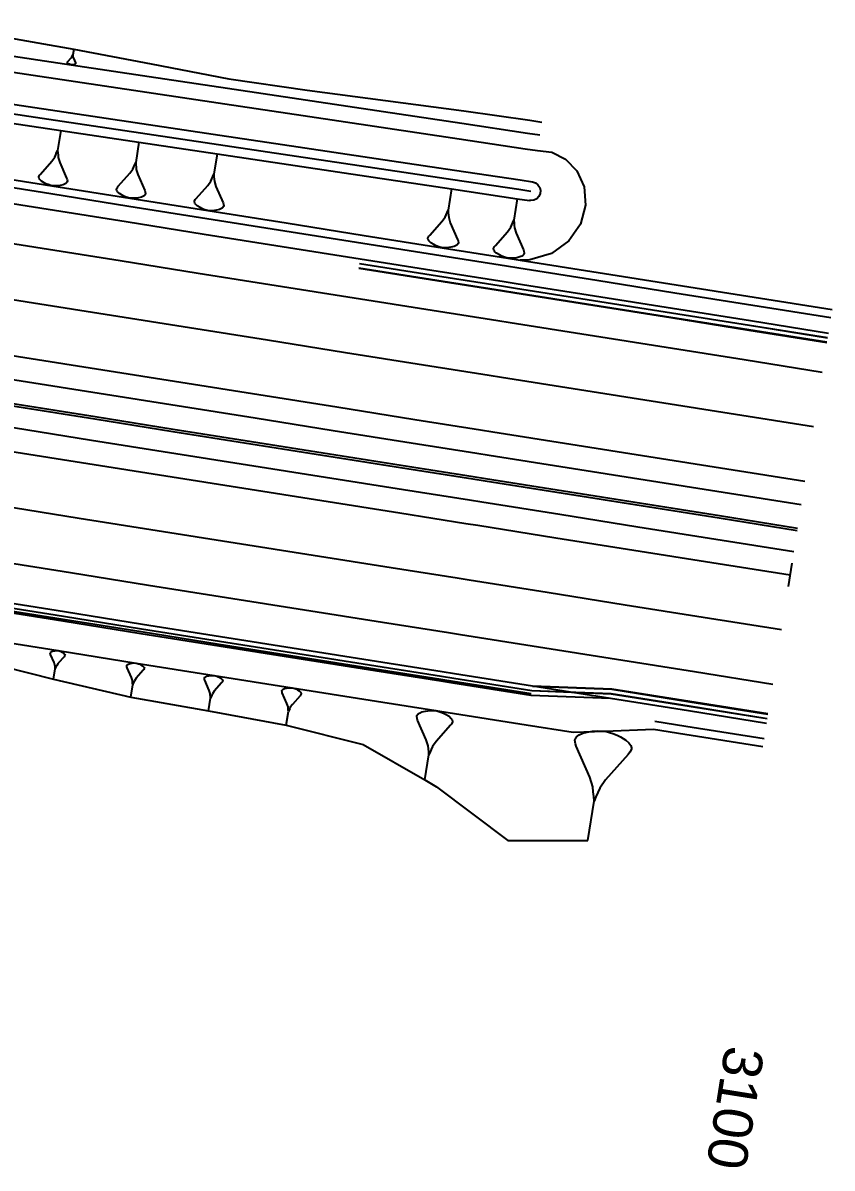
# Model space of a CAD drawing. Extents: x 383808 to 384559, y 802827 to 803490.
# Drawn here: x 384507.9 to 384559.1, y 802896.6 to 802969.1 of the extents above; entities that cross this region are included whole.
import ezdxf
from ezdxf.enums import TextEntityAlignment as Align

# ---------------------------------------------------------------- set-up
doc = ezdxf.new("R2010")
doc.units = 0
doc.layers.get('0').update_dxf_attribs({"linetype": 'CONTINUOUS'})
doc.styles.add('ARIAL', font='ARIAL.FON')

msp = doc.modelspace()

# ---------------------------------------------------------------- linework, layer by layer
at = {"color": 7}
for p, q in [((384510.9774, 802967.0403), (384510.9943, 802967.0799)), ((384510.9943, 802967.0799), (384511.0112, 802967.1196)), ((384511.0685, 802967.4807), (384511.0112, 802967.1196)), ((384511.0112, 802967.1196), (384511.0149, 802967.0767)), ((384511.0149, 802967.0767), (384511.0187, 802967.0338)), ((384510.6697, 802966.6343), (384510.6713, 802966.6446)), ((384510.6767, 802966.612), (384510.6697, 802966.6343)), ((384510.6713, 802966.6446), (384510.6866, 802966.6739)), ((384510.6854, 802966.6), (384510.6767, 802966.612)), ((384510.6941, 802966.5881), (384510.6854, 802966.6)), ((384510.6866, 802966.6739), (384510.7002, 802966.6929)), ((384510.7218, 802966.5625), (384510.6941, 802966.5881)), ((384510.7002, 802966.6929), (384510.9062, 802966.9247)), ((384510.7701, 802966.5337), (384510.7218, 802966.5625)), ((384510.7994, 802966.5185), (384510.7701, 802966.5337)), ((384510.8391, 802966.5016), (384510.7994, 802966.5185)), ((384510.9097, 802966.4798), (384510.8391, 802966.5016)), ((384510.9062, 802966.9247), (384510.9606, 802967.0007)), ((384510.9835, 802966.4787), (384510.9097, 802966.4798)), ((384510.9606, 802967.0007), (384510.9774, 802967.0403)), ((384511.0264, 802966.4824), (384510.9835, 802966.4787)), ((384511.0187, 802967.0338), (384511.0225, 802966.9908)), ((384511.0225, 802966.9908), (384511.0507, 802966.9017)), ((384511.059, 802966.4879), (384511.0264, 802966.4824)), ((384511.0507, 802966.9017), (384511.1748, 802966.6176)), ((384511.1139, 802966.5003), (384511.059, 802966.4879)), ((384511.1481, 802966.516), (384511.1139, 802966.5003)), ((384511.1601, 802966.5247), (384511.1481, 802966.516)), ((384511.172, 802966.5334), (384511.1601, 802966.5247)), ((384511.1856, 802966.5524), (384511.172, 802966.5334)), ((384511.1748, 802966.6176), (384511.1819, 802966.5953)), ((384511.1819, 802966.5953), (384511.1873, 802966.5627)), ((384511.1873, 802966.5627), (384511.1856, 802966.5524)), ((384510.2515, 802962.3317), (384510.0505, 802961.0652)), ((384515.1967, 802961.5922), (384514.9932, 802960.3098)), ((384509.6823, 802960.3816), (384509.873, 802960.6482)), ((384509.873, 802960.6482), (384509.9322, 802960.7872)), ((384509.9322, 802960.7872), (384509.9913, 802960.9262)), ((384509.9913, 802960.9262), (384510.0505, 802961.0652)), ((384510.0505, 802961.0652), (384510.0637, 802960.9147)), ((384510.0637, 802960.9147), (384510.0769, 802960.7642)), ((384510.0769, 802960.7642), (384510.0901, 802960.6137)), ((384510.0901, 802960.6137), (384510.1889, 802960.3012)), ((384520.1419, 802960.8527), (384519.9359, 802959.5543)), ((384508.9598, 802959.5688), (384509.6823, 802960.3816)), ((384510.1889, 802960.3012), (384510.6244, 802959.3047)), ((384514.6204, 802959.6176), (384514.8135, 802959.8875)), ((384514.8135, 802959.8875), (384514.8734, 802960.0283)), ((384514.8734, 802960.0283), (384514.9333, 802960.169)), ((384514.9333, 802960.169), (384514.9932, 802960.3098)), ((384514.9932, 802960.3098), (384515.0066, 802960.1574)), ((384515.0066, 802960.1574), (384515.0199, 802960.005)), ((384515.0199, 802960.005), (384515.0333, 802959.8526)), ((384515.0333, 802959.8526), (384515.1334, 802959.5362)), ((384508.853, 802959.3632), (384508.8587, 802959.3994)), ((384508.8777, 802959.2851), (384508.853, 802959.3632)), ((384508.8587, 802959.3994), (384508.9121, 802959.5022)), ((384508.9081, 802959.2432), (384508.8777, 802959.2851)), ((384508.9386, 802959.2012), (384508.9081, 802959.2432)), ((384508.9121, 802959.5022), (384508.9598, 802959.5688)), ((384509.0356, 802959.1116), (384508.9386, 802959.2012)), ((384509.2051, 802959.0105), (384509.0356, 802959.1116)), ((384510.6244, 802959.3047), (384510.6491, 802959.2266)), ((384510.6491, 802959.2266), (384510.668, 802959.1123)), ((384510.668, 802959.1123), (384510.6623, 802959.0761)), ((384513.8888, 802958.7946), (384514.6204, 802959.6176)), ((384515.1334, 802959.5362), (384515.5743, 802958.5272)), ((384519.5585, 802958.8536), (384519.7539, 802959.1268)), ((384519.7539, 802959.1268), (384519.8146, 802959.2693)), ((384519.8146, 802959.2693), (384519.8752, 802959.4118)), ((384519.8752, 802959.4118), (384519.9359, 802959.5543)), ((384519.9359, 802959.5543), (384519.9494, 802959.4001)), ((384519.9494, 802959.4001), (384519.963, 802959.2458)), ((384519.963, 802959.2458), (384519.9765, 802959.0915)), ((384519.9765, 802959.0915), (384520.0778, 802958.7712)), ((384509.3079, 802958.9571), (384509.2051, 802959.0105)), ((384509.4469, 802958.898), (384509.3079, 802958.9571)), ((384509.6945, 802958.8216), (384509.4469, 802958.898)), ((384509.9535, 802958.8176), (384509.6945, 802958.8216)), ((384510.104, 802958.8308), (384509.9535, 802958.8176)), ((384510.2183, 802958.8498), (384510.104, 802958.8308)), ((384510.4107, 802958.8934), (384510.2183, 802958.8498)), ((384510.5308, 802958.9486), (384510.4107, 802958.8934)), ((384510.5727, 802958.979), (384510.5308, 802958.9486)), ((384510.6146, 802959.0095), (384510.5727, 802958.979)), ((384510.6623, 802959.0761), (384510.6146, 802959.0095)), ((384513.7806, 802958.5864), (384513.7864, 802958.6231)), ((384513.8056, 802958.5073), (384513.7806, 802958.5864)), ((384513.7864, 802958.6231), (384513.8405, 802958.7272)), ((384513.8365, 802958.4649), (384513.8056, 802958.5073)), ((384513.8673, 802958.4224), (384513.8365, 802958.4649)), ((384513.8405, 802958.7272), (384513.8888, 802958.7946)), ((384513.9656, 802958.3317), (384513.8673, 802958.4224)), ((384515.5743, 802958.5272), (384515.5993, 802958.4481)), ((384515.5993, 802958.4481), (384515.6185, 802958.3324)), ((384518.8178, 802958.0204), (384519.5585, 802958.8536)), ((384520.0778, 802958.7712), (384520.5242, 802957.7497)), ((384534.9775, 802958.6341), (384534.7639, 802957.288)), ((384514.1372, 802958.2293), (384513.9656, 802958.3317)), ((384514.2413, 802958.1753), (384514.1372, 802958.2293)), ((384514.382, 802958.1154), (384514.2413, 802958.1753)), ((384514.6327, 802958.038), (384514.382, 802958.1154)), ((384514.895, 802958.034), (384514.6327, 802958.038)), ((384515.0474, 802958.0473), (384514.895, 802958.034)), ((384515.1631, 802958.0665), (384515.0474, 802958.0473)), ((384515.3579, 802958.1108), (384515.1631, 802958.0665)), ((384515.4795, 802958.1666), (384515.3579, 802958.1108)), ((384515.5219, 802958.1974), (384515.4795, 802958.1666)), ((384515.5644, 802958.2282), (384515.5219, 802958.1974)), ((384515.6127, 802958.2957), (384515.5644, 802958.2282)), ((384515.6185, 802958.3324), (384515.6127, 802958.2957)), ((384518.7083, 802957.8096), (384518.7142, 802957.8467)), ((384518.7336, 802957.7296), (384518.7083, 802957.8096)), ((384518.7142, 802957.8467), (384518.7689, 802957.9521)), ((384518.7648, 802957.6866), (384518.7336, 802957.7296)), ((384518.796, 802957.6436), (384518.7648, 802957.6866)), ((384518.7689, 802957.9521), (384518.8178, 802958.0204)), ((384518.8955, 802957.5517), (384518.796, 802957.6436)), ((384520.5242, 802957.7497), (384520.5495, 802957.6696)), ((384520.5495, 802957.6696), (384520.5689, 802957.5524)), ((384539.1465, 802958.0106), (384538.9308, 802956.6512)), ((384519.0692, 802957.4481), (384518.8955, 802957.5517)), ((384519.1746, 802957.3934), (384519.0692, 802957.4481)), ((384519.3171, 802957.3327), (384519.1746, 802957.3934)), ((384519.5709, 802957.2544), (384519.3171, 802957.3327)), ((384519.8365, 802957.2503), (384519.5709, 802957.2544)), ((384519.9907, 802957.2639), (384519.8365, 802957.2503)), ((384520.1079, 802957.2833), (384519.9907, 802957.2639)), ((384520.3051, 802957.3281), (384520.1079, 802957.2833)), ((384520.4282, 802957.3846), (384520.3051, 802957.3281)), ((384520.4712, 802957.4158), (384520.4282, 802957.3846)), ((384520.5142, 802957.447), (384520.4712, 802957.4158)), ((384520.563, 802957.5153), (384520.5142, 802957.447)), ((384520.5689, 802957.5524), (384520.563, 802957.5153)), ((384534.5753, 802956.8449), (384534.6382, 802956.9926)), ((384534.6382, 802956.9926), (384534.701, 802957.1403)), ((384534.701, 802957.1403), (384534.7639, 802957.288)), ((384534.7639, 802957.288), (384534.778, 802957.1281)), ((384534.778, 802957.1281), (384534.792, 802956.9682)), ((384534.792, 802956.9682), (384534.8061, 802956.8083)), ((384533.6048, 802955.6978), (384534.3727, 802956.5616)), ((384534.3727, 802956.5616), (384534.5753, 802956.8449)), ((384534.8061, 802956.8083), (384534.9111, 802956.4762)), ((384534.9111, 802956.4762), (384535.3738, 802955.4171)), ((384538.5356, 802955.9175), (384538.7403, 802956.2036)), ((384538.7403, 802956.2036), (384538.8038, 802956.3528)), ((384538.8038, 802956.3528), (384538.8673, 802956.502)), ((384538.8673, 802956.502), (384538.9308, 802956.6512)), ((384538.9308, 802956.6512), (384538.945, 802956.4897)), ((384538.945, 802956.4897), (384538.9591, 802956.3281)), ((384538.9591, 802956.3281), (384538.9733, 802956.1666)), ((384533.4913, 802955.4793), (384533.4974, 802955.5177)), ((384533.5175, 802955.3963), (384533.4913, 802955.4793)), ((384533.4974, 802955.5177), (384533.5541, 802955.627)), ((384533.5541, 802955.627), (384533.6048, 802955.6978)), ((384537.7601, 802955.0451), (384538.5356, 802955.9175)), ((384538.9733, 802956.1666), (384539.0794, 802955.8312)), ((384539.0794, 802955.8312), (384539.5468, 802954.7616)), ((384533.5499, 802955.3517), (384533.5175, 802955.3963)), ((384533.5822, 802955.3071), (384533.5499, 802955.3517)), ((384533.6854, 802955.2119), (384533.5822, 802955.3071)), ((384533.8655, 802955.1045), (384533.6854, 802955.2119)), ((384533.9747, 802955.0477), (384533.8655, 802955.1045)), ((384534.1225, 802954.9849), (384533.9747, 802955.0477)), ((384534.3856, 802954.9037), (384534.1225, 802954.9849)), ((384534.6609, 802954.8994), (384534.3856, 802954.9037)), ((384534.8208, 802954.9135), (384534.6609, 802954.8994)), ((384534.9423, 802954.9336), (384534.8208, 802954.9135)), ((384535.1468, 802954.98), (384534.9423, 802954.9336)), ((384535.2743, 802955.0386), (384535.1468, 802954.98)), ((384535.3189, 802955.071), (384535.2743, 802955.0386)), ((384535.3635, 802955.1033), (384535.3189, 802955.071)), ((384535.4141, 802955.1742), (384535.3635, 802955.1033)), ((384535.3738, 802955.4171), (384535.4001, 802955.3341)), ((384535.4001, 802955.3341), (384535.4202, 802955.2126)), ((384535.4202, 802955.2126), (384535.4141, 802955.1742)), ((384537.6454, 802954.8244), (384537.6516, 802954.8633)), ((384537.672, 802954.7406), (384537.6454, 802954.8244)), ((384537.6516, 802954.8633), (384537.7089, 802954.9736)), ((384537.7046, 802954.6956), (384537.672, 802954.7406)), ((384537.7089, 802954.9736), (384537.7601, 802955.0451)), ((384539.5468, 802954.7616), (384539.5733, 802954.6778)), ((384537.7373, 802954.6506), (384537.7046, 802954.6956)), ((384537.8415, 802954.5544), (384537.7373, 802954.6506)), ((384538.0234, 802954.4459), (384537.8415, 802954.5544)), ((384538.1337, 802954.3886), (384538.0234, 802954.4459)), ((384538.2829, 802954.3251), (384538.1337, 802954.3886)), ((384538.5487, 802954.2431), (384538.2829, 802954.3251)), ((384538.8267, 802954.2388), (384538.5487, 802954.2431)), ((384538.9882, 802954.253), (384538.8267, 802954.2388)), ((384539.1109, 802954.2733), (384538.9882, 802954.253)), ((384539.3174, 802954.3202), (384539.1109, 802954.2733)), ((384539.4463, 802954.3794), (384539.3174, 802954.3202)), ((384539.4913, 802954.4121), (384539.4463, 802954.3794)), ((384539.5363, 802954.4448), (384539.4913, 802954.4121)), ((384539.5875, 802954.5163), (384539.5363, 802954.4448)), ((384539.5733, 802954.6778), (384539.5936, 802954.5551)), ((384539.5936, 802954.5551), (384539.5875, 802954.5163)), ((384509.6587, 802929.3312), (384509.7203, 802929.3595)), ((384509.7203, 802929.3595), (384509.8191, 802929.3819)), ((384509.8191, 802929.3819), (384509.8777, 802929.3916)), ((384509.8777, 802929.3916), (384509.955, 802929.3984)), ((384509.955, 802929.3984), (384510.0879, 802929.3963)), ((384510.0879, 802929.3963), (384510.215, 802929.3571)), ((384510.215, 802929.3571), (384510.2863, 802929.3268)), ((384509.5882, 802929.2472), (384509.5912, 802929.2657)), ((384509.598, 802929.1885), (384509.5882, 802929.2472)), ((384509.5912, 802929.2657), (384509.6156, 802929.2999)), ((384509.6106, 802929.1484), (384509.598, 802929.1885)), ((384509.8341, 802928.6369), (384509.6106, 802929.1484)), ((384509.6156, 802929.2999), (384509.6372, 802929.3155)), ((384509.6372, 802929.3155), (384509.6587, 802929.3312)), ((384509.8848, 802928.4765), (384509.8341, 802928.6369)), ((384510.465, 802929.0128), (384510.0942, 802928.5957)), ((384510.2863, 802929.3268), (384510.3391, 802929.2994)), ((384510.3391, 802929.2994), (384510.4261, 802929.2475)), ((384510.4261, 802929.2475), (384510.4759, 802929.2015)), ((384510.4895, 802929.047), (384510.465, 802929.0128)), ((384510.4759, 802929.2015), (384510.4915, 802929.18)), ((384510.5169, 802929.0998), (384510.4895, 802929.047)), ((384510.4915, 802929.18), (384510.5071, 802929.1585)), ((384510.5071, 802929.1585), (384510.5198, 802929.1184)), ((384510.5198, 802929.1184), (384510.5169, 802929.0998)), ((384509.8021, 802927.5948), (384509.9052, 802928.2448)), ((384509.8916, 802928.3993), (384509.8848, 802928.4765)), ((384509.8984, 802928.3221), (384509.8916, 802928.3993)), ((384509.9052, 802928.2448), (384509.8984, 802928.3221)), ((384509.9356, 802928.3162), (384509.9052, 802928.2448)), ((384509.9659, 802928.3875), (384509.9356, 802928.3162)), ((384509.9963, 802928.4589), (384509.9659, 802928.3875)), ((384510.0942, 802928.5957), (384509.9963, 802928.4589)), ((384514.4288, 802928.4344), (384514.4324, 802928.4566)), ((384514.4405, 802928.3643), (384514.4288, 802928.4344)), ((384514.4324, 802928.4566), (384514.4616, 802928.4975)), ((384514.4556, 802928.3164), (384514.4405, 802928.3643)), ((384514.7228, 802927.705), (384514.4556, 802928.3164)), ((384514.4616, 802928.4975), (384514.4873, 802928.5162)), ((384514.4873, 802928.5162), (384514.5131, 802928.5349)), ((384514.5131, 802928.5349), (384514.5867, 802928.5687)), ((384514.5867, 802928.5687), (384514.7048, 802928.5955)), ((384514.7048, 802928.5955), (384514.7749, 802928.6071)), ((384514.7749, 802928.6071), (384514.8672, 802928.6152)), ((384514.8672, 802928.6152), (384515.0261, 802928.6128)), ((384515.0261, 802928.6128), (384515.178, 802928.5659)), ((384515.4769, 802928.1543), (384515.0336, 802927.6557)), ((384515.178, 802928.5659), (384515.2633, 802928.5296)), ((384515.2633, 802928.5296), (384515.3264, 802928.4968)), ((384515.3264, 802928.4968), (384515.4303, 802928.4348)), ((384515.4303, 802928.4348), (384515.4899, 802928.3799)), ((384515.5061, 802928.1952), (384515.4769, 802928.1543)), ((384515.4899, 802928.3799), (384515.5086, 802928.3541)), ((384515.5389, 802928.2583), (384515.5061, 802928.1952)), ((384515.5086, 802928.3541), (384515.5273, 802928.3284)), ((384515.5273, 802928.3284), (384515.5424, 802928.2805)), ((384515.5424, 802928.2805), (384515.5389, 802928.2583)), ((384514.6844, 802926.4593), (384514.8077, 802927.2363)), ((384514.7834, 802927.5133), (384514.7228, 802927.705)), ((384514.7915, 802927.421), (384514.7834, 802927.5133)), ((384514.7996, 802927.3286), (384514.7915, 802927.421)), ((384514.8077, 802927.2363), (384514.7996, 802927.3286)), ((384514.844, 802927.3216), (384514.8077, 802927.2363)), ((384514.8803, 802927.4069), (384514.844, 802927.3216)), ((384514.9166, 802927.4921), (384514.8803, 802927.4069)), ((384515.0336, 802927.6557), (384514.9166, 802927.4921)), ((384519.3396, 802927.6426), (384519.3433, 802927.6659)), ((384519.3518, 802927.5693), (384519.3396, 802927.6426)), ((384519.3433, 802927.6659), (384519.3739, 802927.7086)), ((384519.3676, 802927.5192), (384519.3518, 802927.5693)), ((384519.647, 802926.8797), (384519.3676, 802927.5192)), ((384519.3739, 802927.7086), (384519.4008, 802927.7282)), ((384519.4008, 802927.7282), (384519.4277, 802927.7477)), ((384519.4277, 802927.7477), (384519.5047, 802927.7831)), ((384519.5047, 802927.7831), (384519.6282, 802927.8111)), ((384519.6282, 802927.8111), (384519.7015, 802927.8233)), ((384519.7015, 802927.8233), (384519.7981, 802927.8318)), ((384519.7981, 802927.8318), (384519.9644, 802927.8292)), ((384519.9644, 802927.8292), (384520.1232, 802927.7802)), ((384520.4358, 802927.3497), (384519.9721, 802926.8281)), ((384520.1232, 802927.7802), (384520.2124, 802927.7422)), ((384520.2124, 802927.7422), (384520.2784, 802927.7079)), ((384520.2784, 802927.7079), (384520.3871, 802927.6431)), ((384520.3871, 802927.6431), (384520.4494, 802927.5856)), ((384520.4664, 802927.3924), (384520.4358, 802927.3497)), ((384520.4494, 802927.5856), (384520.469, 802927.5587)), ((384520.5007, 802927.4584), (384520.4664, 802927.3924)), ((384520.469, 802927.5587), (384520.4885, 802927.5318)), ((384520.4885, 802927.5318), (384520.5044, 802927.4816)), ((384520.5044, 802927.4816), (384520.5007, 802927.4584)), ((384519.7105, 802926.6792), (384519.647, 802926.8797)), ((384519.7189, 802926.5826), (384519.7105, 802926.6792)), ((384519.7274, 802926.486), (384519.7189, 802926.5826)), ((384519.7359, 802926.3894), (384519.7274, 802926.486)), ((384519.7739, 802926.4786), (384519.7359, 802926.3894)), ((384519.8118, 802926.5678), (384519.7739, 802926.4786)), ((384519.8498, 802926.657), (384519.8118, 802926.5678)), ((384519.9721, 802926.8281), (384519.8498, 802926.657)), ((384524.2463, 802926.8496), (384524.2502, 802926.874)), ((384524.2591, 802926.7726), (384524.2463, 802926.8496)), ((384524.2502, 802926.874), (384524.2823, 802926.919)), ((384524.2757, 802926.7199), (384524.2591, 802926.7726)), ((384524.5693, 802926.0482), (384524.2757, 802926.7199)), ((384524.2823, 802926.919), (384524.3106, 802926.9395)), ((384524.3106, 802926.9395), (384524.3388, 802926.96)), ((384524.3388, 802926.96), (384524.4197, 802926.9972)), ((384524.4197, 802926.9972), (384524.5495, 802927.0266)), ((384524.5495, 802927.0266), (384524.6265, 802927.0394)), ((384524.6265, 802927.0394), (384524.728, 802927.0483)), ((384524.728, 802927.0483), (384524.9026, 802927.0456)), ((384524.9026, 802927.0456), (384525.0695, 802926.9941)), ((384525.3978, 802926.5419), (384524.9108, 802925.994)), ((384525.0695, 802926.9941), (384525.1632, 802926.9542)), ((384525.1632, 802926.9542), (384525.2325, 802926.9182)), ((384525.2325, 802926.9182), (384525.3467, 802926.8501)), ((384525.3467, 802926.8501), (384525.4121, 802926.7897)), ((384525.43, 802926.5868), (384525.3978, 802926.5419)), ((384525.4121, 802926.7897), (384525.4327, 802926.7614)), ((384525.466, 802926.6561), (384525.43, 802926.5868)), ((384525.4327, 802926.7614), (384525.4532, 802926.7332)), ((384525.4532, 802926.7332), (384525.4698, 802926.6805)), ((384525.4698, 802926.6805), (384525.466, 802926.6561)), ((384519.6069, 802925.5767), (384519.7359, 802926.3894)), ((384524.6359, 802925.8375), (384524.5693, 802926.0482)), ((384524.6448, 802925.7361), (384524.6359, 802925.8375)), ((384524.6537, 802925.6347), (384524.6448, 802925.7361)), ((384524.7822, 802925.8143), (384524.7423, 802925.7206)), ((384524.9108, 802925.994), (384524.7822, 802925.8143)), ((384524.5271, 802924.6794), (384524.6626, 802925.5332)), ((384524.6626, 802925.5332), (384524.6537, 802925.6347)), ((384524.7025, 802925.6269), (384524.6626, 802925.5332)), ((384524.7423, 802925.7206), (384524.7025, 802925.6269)), ((384532.7869, 802925.2381), (384532.7941, 802925.2833)), ((384532.8106, 802925.0952), (384532.7869, 802925.2381)), ((384532.7941, 802925.2833), (384532.8536, 802925.3666)), ((384532.8415, 802924.9975), (384532.8106, 802925.0952)), ((384532.8536, 802925.3666), (384532.9061, 802925.4046)), ((384532.9061, 802925.4046), (384532.9585, 802925.4427)), ((384532.9585, 802925.4427), (384533.1085, 802925.5116)), ((384533.1085, 802925.5116), (384533.3491, 802925.5662)), ((384533.3491, 802925.5662), (384533.4919, 802925.5899)), ((384533.4919, 802925.5899), (384533.6801, 802925.6064)), ((384533.6801, 802925.6064), (384534.0039, 802925.6014)), ((384534.0039, 802925.6014), (384534.3133, 802925.506)), ((384534.3133, 802925.506), (384534.4871, 802925.432)), ((384534.4871, 802925.432), (384534.6156, 802925.3652)), ((384534.6156, 802925.3652), (384534.8275, 802925.2389)), ((384534.8275, 802925.2389), (384534.9488, 802925.1269)), ((384534.9488, 802925.1269), (384534.9869, 802925.0745)), ((384534.9869, 802925.0745), (384535.0249, 802925.0221)), ((384535.0249, 802925.0221), (384535.0558, 802924.9244)), ((384533.3858, 802923.7518), (384532.8415, 802924.9975)), ((384534.9223, 802924.6674), (384534.0191, 802923.6513)), ((384534.9819, 802924.7506), (384534.9223, 802924.6674)), ((384535.0486, 802924.8792), (384534.9819, 802924.7506)), ((384535.0558, 802924.9244), (384535.0486, 802924.8792)), ((384543.6826, 802924.2506), (384543.9086, 802924.2881)), ((384543.9086, 802924.2881), (384544.206, 802924.3143)), ((384544.206, 802924.3143), (384544.7181, 802924.3063)), ((384544.7181, 802924.3063), (384545.2075, 802924.1553)), ((384533.5093, 802923.3612), (384533.3858, 802923.7518)), ((384534.0191, 802923.6513), (384533.7807, 802923.3182)), ((384542.7936, 802923.7317), (384542.8049, 802923.8032)), ((384542.8311, 802923.5057), (384542.7936, 802923.7317)), ((384542.8049, 802923.8032), (384542.8992, 802923.9349)), ((384542.8992, 802923.9349), (384542.982, 802923.9951)), ((384542.982, 802923.9951), (384543.0649, 802924.0553)), ((384543.0649, 802924.0553), (384543.3022, 802924.1643)), ((384543.3022, 802924.1643), (384543.6826, 802924.2506)), ((384545.2075, 802924.1553), (384545.4823, 802924.0384)), ((384545.4823, 802924.0384), (384545.6856, 802923.9328)), ((384545.6856, 802923.9328), (384546.0205, 802923.733)), ((384546.0205, 802923.733), (384546.2124, 802923.5559)), ((384546.2124, 802923.5559), (384546.2726, 802923.473)), ((384533.5258, 802923.1731), (384533.5093, 802923.3612)), ((384533.5423, 802922.985), (384533.5258, 802923.1731)), ((384533.5589, 802922.7969), (384533.5423, 802922.985)), ((384533.6328, 802922.9706), (384533.5589, 802922.7969)), ((384533.7068, 802923.1444), (384533.6328, 802922.9706)), ((384533.7807, 802923.3182), (384533.7068, 802923.1444)), ((384542.8799, 802923.3513), (384542.8311, 802923.5057)), ((384543.7407, 802921.3814), (384542.8799, 802923.3513)), ((384546.2647, 802922.9609), (384546.1704, 802922.8292)), ((384546.3703, 802923.1642), (384546.2647, 802922.9609)), ((384546.2726, 802923.473), (384546.3328, 802923.3901)), ((384546.3328, 802923.3901), (384546.3816, 802923.2357)), ((384546.3816, 802923.2357), (384546.3703, 802923.1642)), ((384533.3076, 802921.2136), (384533.5589, 802922.7969)), ((384546.1704, 802922.8292), (384544.7421, 802921.2225)), ((384543.936, 802920.7637), (384543.7407, 802921.3814)), ((384543.9621, 802920.4662), (384543.936, 802920.7637)), ((384544.3652, 802920.6956), (384544.2483, 802920.4208)), ((384544.7421, 802921.2225), (384544.3652, 802920.6956)), ((384543.9883, 802920.1687), (384543.9621, 802920.4662)), ((384544.0144, 802919.8712), (384543.9883, 802920.1687)), ((384544.1313, 802920.146), (384544.0144, 802919.8712)), ((384544.2483, 802920.4208), (384544.1313, 802920.146)), ((384543.6171, 802917.3676), (384544.0144, 802919.8712))]:
    msp.add_line(p, q, dxfattribs=at)
at = {"color": 3}
msp.add_line((384556.53, 802934.9366), (384556.2949, 802933.4551), dxfattribs=at)
at = {"color": 7, "linetype": 'CONTINUOUS'}
for points in [[(384500, 802969.1388), (384501.1839, 802968.9967), (384506.1414, 802968.3342), (384511.0685, 802967.4807), (384515.9822, 802966.5427), (384520.8959, 802965.6047), (384525.8451, 802964.8904), (384530.8032, 802964.2322), (384535.7596, 802963.563), (384539.9336, 802962.9714), (384540.7104, 802962.8587)], [(384500, 802968.1113), (384501.0192, 802967.9589), (384505.9645, 802967.2193), (384510.9097, 802966.4798), (384515.8549, 802965.7403), (384520.8001, 802965.0008), (384525.7453, 802964.2612), (384530.6905, 802963.5217), (384535.6357, 802962.7822), (384539.8047, 802962.1587), (384540.5809, 802962.0425)], [(384500, 802964.4714), (384500.4551, 802964.4034), (384505.4003, 802963.6638), (384510.3455, 802962.9243), (384515.2907, 802962.1848), (384520.2359, 802961.4452), (384525.1811, 802960.7057), (384530.1263, 802959.9662), (384535.0715, 802959.2266), (384539.2405, 802958.6032), (384540.0167, 802958.487)], [(384500, 802963.8648), (384500.361, 802963.8108), (384505.3062, 802963.0712), (384510.2514, 802962.3317), (384515.1967, 802961.5922), (384520.1419, 802960.8526), (384525.0871, 802960.1131), (384530.0323, 802959.3736), (384534.9775, 802958.6341), (384539.1465, 802958.0106), (384539.9227, 802957.8944)], [(384500, 802956.3098), (384504.1294, 802955.6546), (384509.0676, 802954.871), (384514.0058, 802954.0874), (384518.944, 802953.3039), (384523.8823, 802952.5203), (384528.8205, 802951.7367), (384533.7587, 802950.9531), (384537.9218, 802950.2925), (384538.6969, 802950.1695), (384543.6351, 802949.3859), (384548.5734, 802948.6024), (384553.5116, 802947.8188), (384558.4498, 802947.0352)], [(384529.2123, 802954.2058), (384534.1505, 802953.4222), (384538.3136, 802952.7616), (384539.0887, 802952.6386), (384544.0269, 802951.8551), (384548.9651, 802951.0715), (384553.9034, 802950.2879), (384558.8416, 802949.5043)], [(384529.1182, 802953.6132), (384534.0565, 802952.8296), (384538.2196, 802952.169), (384538.9947, 802952.0461), (384543.9329, 802951.2625), (384548.8711, 802950.4789), (384553.8093, 802949.6953), (384558.7476, 802948.9117)], [(384529.1222, 802953.6379), (384534.0604, 802952.8543), (384538.2235, 802952.1937), (384538.9986, 802952.0707), (384543.9368, 802951.2872), (384548.875, 802950.5036), (384553.8133, 802949.72), (384558.7515, 802948.9364)], [(384529.1653, 802953.9095), (384534.1035, 802953.1259), (384538.2666, 802952.4653), (384539.0417, 802952.3423), (384543.9799, 802951.5588), (384548.9181, 802950.7752), (384553.8564, 802949.9916), (384558.7946, 802949.208)], [(384529.166, 802953.9144), (384534.1043, 802953.1309), (384538.2673, 802952.4703), (384539.0425, 802952.3473), (384543.9807, 802951.5637), (384548.9189, 802950.7801), (384553.8571, 802949.9965), (384558.7954, 802949.213)], [(384500, 802952.7661), (384503.5809, 802952.1979), (384508.5191, 802951.4143), (384513.4573, 802950.6307), (384518.3955, 802949.8471), (384523.3338, 802949.0635), (384528.272, 802948.2799), (384533.2102, 802947.4964), (384537.3733, 802946.8358), (384538.1484, 802946.7128), (384543.0866, 802945.9292), (384548.0248, 802945.1456), (384552.9631, 802944.362), (384557.9013, 802943.5785)], [(384500, 802949.2223), (384503.0324, 802948.7411), (384507.9706, 802947.9575), (384512.9088, 802947.1739), (384517.847, 802946.3904), (384522.7853, 802945.6068), (384527.7235, 802944.8232), (384532.6617, 802944.0396), (384536.8248, 802943.379), (384537.5999, 802943.256), (384542.5381, 802942.4724), (384547.4763, 802941.6889), (384552.4146, 802940.9053), (384557.3528, 802940.1217)], [(384500, 802943.1472), (384502.0921, 802942.8152), (384507.0303, 802942.0317), (384511.9685, 802941.2481), (384516.9067, 802940.4645), (384521.845, 802939.6809), (384526.7832, 802938.8973), (384531.7214, 802938.1137), (384535.8845, 802937.4532), (384536.6596, 802937.3302), (384541.5978, 802936.5466), (384546.536, 802935.763), (384551.4743, 802934.9794), (384556.4125, 802934.1958)], [(384500, 802939.6034), (384501.5436, 802939.3585), (384506.4818, 802938.5749), (384511.42, 802937.7913), (384516.3582, 802937.0077), (384521.2964, 802936.2242), (384526.2347, 802935.4406), (384531.1729, 802934.657), (384535.336, 802933.9964), (384536.1111, 802933.8734), (384541.0493, 802933.0898), (384545.9875, 802932.3062), (384550.9258, 802931.5227), (384555.864, 802930.7391)], [(384500, 802936.0596), (384500.9951, 802935.9017), (384505.9333, 802935.1181), (384510.8715, 802934.3346), (384515.8097, 802933.551), (384520.7479, 802932.7674), (384525.6862, 802931.9838), (384530.6244, 802931.2002), (384534.7875, 802930.5397), (384535.5626, 802930.4167), (384540.5008, 802929.6331), (384545.439, 802928.8495), (384550.3772, 802928.0659), (384555.3155, 802927.2823)], [(384500, 802933.0322), (384500.5265, 802932.9487), (384505.4647, 802932.1651), (384510.4029, 802931.3815), (384515.3411, 802930.5979), (384520.2794, 802929.8143), (384525.2176, 802929.0308), (384530.1558, 802928.2472), (384534.3189, 802927.5866), (384535.094, 802927.4636), (384540.0322, 802926.68)], [(384500, 802932.9208), (384500.5092, 802932.84), (384505.4475, 802932.0565), (384510.3857, 802931.2729), (384515.3239, 802930.4893), (384520.2621, 802929.7057), (384525.2003, 802928.9221), (384530.1386, 802928.1385), (384534.3016, 802927.478), (384535.0768, 802927.355), (384540.015, 802926.5714)], [(384500, 802930.0486), (384500.0644, 802930.0367), (384504.9332, 802928.8157), (384509.8021, 802927.5948), (384514.6844, 802926.4593), (384519.6069, 802925.5767), (384524.5271, 802924.6794), (384529.394, 802923.4461), (384533.3076, 802921.2136), (384534.0334, 802920.7797), (384538.5564, 802917.3792), (384543.6171, 802917.3676)], [(384540.015, 802926.5714), (384545.0472, 802926.3804), (384549.9855, 802925.5968), (384554.9237, 802924.8132)], [(384540.0612, 802926.8627), (384545.0935, 802926.6717), (384550.0317, 802925.8882), (384554.9699, 802925.1046)], [(384540.062, 802926.8677), (384545.0943, 802926.6767), (384550.0325, 802925.8931), (384554.9707, 802925.1095)], [(384540.1051, 802927.1393), (384545.1374, 802926.9483), (384550.0756, 802926.1647), (384555.0138, 802925.3811)], [(384540.109, 802927.164), (384545.1413, 802926.973), (384550.0795, 802926.1894), (384555.0177, 802925.4058)]]:
    msp.add_lwpolyline(points, dxfattribs=at)
at = {"color": 1, "linetype": 'CONTINUOUS'}
for points in [[(384500, 802967.1002), (384500.8625, 802966.9712), (384505.8077, 802966.2317), (384510.7529, 802965.4922), (384515.6982, 802964.7526), (384520.6434, 802964.0131), (384525.5886, 802963.2736), (384530.5338, 802962.534), (384535.479, 802961.7945), (384539.648, 802961.1711), (384540.4242, 802961.0549)], [(384500, 802965.0781), (384500.5491, 802964.9959), (384505.4943, 802964.2564), (384510.4395, 802963.5169), (384515.3847, 802962.7774), (384520.3299, 802962.0378), (384525.2751, 802961.2983), (384530.2203, 802960.5588), (384535.1655, 802959.8192), (384539.3345, 802959.1958), (384540.1107, 802959.0796)], [(384500, 802960.3599), (384504.7563, 802959.6052), (384509.6945, 802958.8216), (384514.6327, 802958.038), (384519.5709, 802957.2544), (384524.5091, 802956.4709), (384529.4473, 802955.6873), (384534.3856, 802954.9037), (384538.5487, 802954.2431), (384539.3238, 802954.1201), (384544.262, 802953.3365), (384549.2002, 802952.5529), (384554.1384, 802951.7694), (384559.0767, 802950.9858)], [(384500, 802959.8536), (384504.6779, 802959.1114), (384509.6161, 802958.3278), (384514.5543, 802957.5442), (384519.4926, 802956.7606), (384524.4308, 802955.977), (384529.369, 802955.1934), (384534.3072, 802954.4099), (384538.4703, 802953.7493), (384539.2454, 802953.6263), (384544.1836, 802952.8427), (384549.1219, 802952.0591), (384554.0601, 802951.2755), (384558.9983, 802950.492)], [(384540.1109, 802959.0796), (384540.2997, 802959.0162), (384540.4573, 802958.8946), (384540.5664, 802958.7281), (384540.6151, 802958.5351), (384540.5979, 802958.3368), (384540.5168, 802958.155), (384540.3806, 802958.0097), (384540.2044, 802957.917), (384540.0076, 802957.8871), (384539.9231, 802957.8944)], [(384500, 802946.1847), (384502.5622, 802945.7782), (384507.5004, 802944.9946), (384512.4387, 802944.211), (384517.3769, 802943.4274), (384522.3151, 802942.6438), (384527.2533, 802941.8603), (384532.1915, 802941.0767), (384536.3546, 802940.4161), (384537.1298, 802940.2931), (384542.068, 802939.5095), (384547.0062, 802938.7259), (384551.9444, 802937.9423), (384556.8826, 802937.1588)], [(384500, 802946.0329), (384502.5387, 802945.63), (384507.4769, 802944.8464), (384512.4152, 802944.0629), (384517.3534, 802943.2793), (384522.2916, 802942.4957), (384527.2298, 802941.7121), (384532.168, 802940.9285), (384536.3311, 802940.2679), (384537.1062, 802940.1449), (384542.0445, 802939.3614), (384546.9827, 802938.5778), (384551.9209, 802937.7942), (384556.8591, 802937.0106)], [(384500, 802933.2246), (384500.5563, 802933.1363), (384505.4945, 802932.3527), (384510.4327, 802931.5692), (384515.3709, 802930.7856), (384520.3091, 802930.002), (384525.2474, 802929.2184), (384530.1856, 802928.4348), (384534.3487, 802927.7743), (384535.1238, 802927.6513), (384540.062, 802926.8677)], [(384500, 802930.9971), (384500.2115, 802930.9635), (384505.1497, 802930.1799), (384510.0879, 802929.3963), (384515.0261, 802928.6128), (384519.9644, 802927.8292), (384524.9026, 802927.0456), (384529.8408, 802926.262), (384534.0039, 802925.6014), (384534.779, 802925.4784), (384539.7172, 802924.6949), (384542.6802, 802924.2247), (384544.7181, 802924.3063), (384547.7751, 802924.4288), (384549.7504, 802924.1153), (384554.6886, 802923.3318)], [(384547.8535, 802924.9226), (384549.8287, 802924.6092), (384554.767, 802923.8256)]]:
    msp.add_lwpolyline(points, dxfattribs=at)
at = {"color": 252, "linetype": 'CONTINUOUS'}
msp.add_lwpolyline([(384540.4241, 802961.0549), (384541.3329, 802960.9509), (384542.2085, 802960.5161), (384542.9288, 802959.765), (384543.3794, 802958.7574), (384543.47, 802957.594), (384543.1488, 802956.4064), (384542.4128, 802955.3424), (384541.3124, 802954.548), (384539.9492, 802954.1476), (384539.3247, 802954.1195)], dxfattribs=at)
at = {"color": 2, "linetype": 'CONTINUOUS'}
for points in [[(384500, 802958.8411), (384504.5212, 802958.1237), (384509.4594, 802957.3401), (384514.3976, 802956.5565), (384519.3358, 802955.773), (384524.2741, 802954.9894), (384529.2123, 802954.2058), (384534.1505, 802953.4222), (384538.3136, 802952.7616), (384539.0887, 802952.6386), (384544.0269, 802951.8551), (384548.9651, 802951.0715), (384553.9034, 802950.2879), (384558.8416, 802949.5043)], [(384500, 802947.7035), (384502.7973, 802947.2596), (384507.7355, 802946.4761), (384512.6737, 802945.6925), (384517.612, 802944.9089), (384522.5502, 802944.1253), (384527.4884, 802943.3417), (384532.4266, 802942.5581), (384536.5897, 802941.8976), (384537.3648, 802941.7746), (384542.303, 802940.991), (384547.2413, 802940.2074), (384552.1795, 802939.4238), (384557.1177, 802938.6402)], [(384500, 802944.666), (384502.3272, 802944.2967), (384507.2654, 802943.5131), (384512.2036, 802942.7295), (384517.1418, 802941.946), (384522.08, 802941.1624), (384527.0182, 802940.3788), (384531.9565, 802939.5952), (384536.1196, 802938.9346), (384536.8947, 802938.8116), (384541.8329, 802938.028), (384546.7711, 802937.2445), (384551.7093, 802936.4609), (384556.6476, 802935.6773)], [(384500, 802933.5283), (384500.6033, 802933.4326), (384505.5415, 802932.649), (384510.4797, 802931.8655), (384515.4179, 802931.0819), (384520.3561, 802930.2983), (384525.2944, 802929.5147), (384530.2326, 802928.7311), (384534.3957, 802928.0705), (384535.1708, 802927.9475), (384540.109, 802927.164), (384545.0472, 802926.3804), (384549.9855, 802925.5968), (384554.9237, 802924.8132)]]:
    msp.add_lwpolyline(points, dxfattribs=at)
at = {"color": 3, "linetype": 'CONTINUOUS'}
msp.add_lwpolyline([(384500, 802943.1472), (384502.0921, 802942.8152), (384507.0303, 802942.0317), (384511.9685, 802941.2481), (384516.9067, 802940.4645), (384521.845, 802939.6809), (384526.7832, 802938.8973), (384531.7214, 802938.1137), (384535.8845, 802937.4532), (384536.6596, 802937.3302), (384541.5978, 802936.5466), (384546.536, 802935.763), (384551.4743, 802934.9794), (384556.4125, 802934.1958)], dxfattribs=at)

# ---------------------------------------------------------------- texts
at = {"color": 2, "style": 'ARIAL'}
msp.add_text('3100', height=2.5, rotation=260.984, dxfattribs=at).set_placement((384554.7974, 802904.0768), align=Align.TOP_LEFT)

doc.saveas('drawing.dxf')
